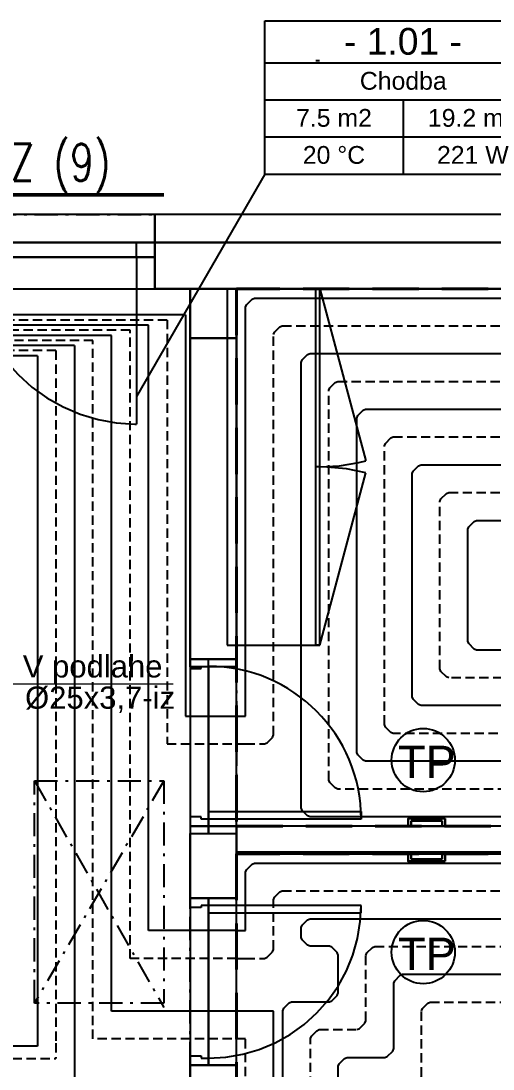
# Model space of a CAD drawing. Header units: millimetres. Extents: x 1046 to 79138, y -20101 to 54562.
# Drawn here: x 18075 to 20626, y 11220 to 16877 of the extents above; entities that cross this region are included whole.
import ezdxf

# ---------------------------------------------------------------- set-up
doc = ezdxf.new("R2010")
doc.units = ezdxf.units.MM
doc.linetypes.add('BODKO__IARKOVAN___M', pattern=[225, 125, -42.5, 15, -42.5])
doc.linetypes.add('DASH', pattern=[75, 50, -25])
for name, color, linetype in [('1__NP___MIESTNOSTIUK', 7, 'Continuous'), ('DXF_LAYER', 1, 'Continuous'), ('ODVODN__POTRUBIE___PODL__VYK_', 7, 'Continuous'), ('OKRAJOV__DILAT_CIA_PDL', 2, 'Continuous'), ('PODLAHOVKA', 7, 'Continuous'), ('PR_VODN__POTRUBIE', 7, 'Continuous'), ('PR_VODN__POTRUBIE___PODL__VYK_', 7, 'Continuous'), ('vyk-privod2', 7, 'Continuous'), ('vyk-vratka-ZARIADENIE', 7, 'Continuous'), ('Z_NA_PRECHODOV_CH_POTRUB_', 7, 'Continuous')]:
    doc.layers.add(name, color=color, linetype=linetype)
doc.layers.add('ROZVOD', color=1, linetype='Continuous', lineweight=50)
doc.layers.add('vyk_POPIS', color=7, linetype='Continuous', lineweight=20)
doc.styles.add('ARIAL', font='arial.ttf')
doc.styles.add('TEXT125', font='romans.shx', dxfattribs={"width": 0.8, "height": 100})

# ---------------------------------------------------------------- blocks, each defined once
blk = doc.blocks.new('A$C57FC20A3')
at = {"layer": 'vyk-vratka-ZARIADENIE', "color": 6, "lineweight": 30}
for p, q in [((0, 183, -5790.8), (28.3, 183, -5790.8)), ((28.3, 17, -5790.8), (28.3, 183, -5790.8)), ((0, 17, -5790.8), (28.3, 17, -5790.8)), ((28.3, 17, -5790.8), (28.3, 23, -5790.8))]:
    blk.add_line(p, q, dxfattribs=at)
at = {"layer": 'vyk-vratka-ZARIADENIE', "color": 6, "lineweight": 30, "elevation": -5790.8}
blk.add_lwpolyline([(40, 200), (40, 0), (0, 0), (0, 200)], close=True, dxfattribs=at)

msp = doc.modelspace()

# ---------------------------------------------------------------- linework, layer by layer
msp.add_line((19392.1, 16050.7), (18699.1, 14850.5))
at = {"layer": '1__NP___MIESTNOSTIUK'}
for p, q in [((19392.1, 16650.7), (19392.1, 16876.7)), ((19392.1, 16876.7), (20892.1, 16876.7)), ((19392.1, 16450.7), (19392.1, 16650.7)), ((19392.1, 16650.7), (20892.1, 16650.7)), ((19392.1, 16650.7), (20892.1, 16650.7)), ((19392.1, 16250.7), (19392.1, 16450.7)), ((19392.1, 16450.7), (20892.1, 16450.7)), ((19392.1, 16450.7), (20892.1, 16450.7)), ((20142.1, 16250.7), (20142.1, 16450.7)), ((19392.1, 16050.7), (19392.1, 16250.7)), ((19392.1, 16250.7), (20892.1, 16250.7)), ((19392.1, 16250.7), (20892.1, 16250.7)), ((20142.1, 16050.7), (20142.1, 16250.7)), ((19392.1, 16050.7), (20892.1, 16050.7))]:
    msp.add_line(p, q, dxfattribs=at)
at = {"layer": 'DXF_LAYER', "color": 252, "linetype": 'Continuous'}
for p, q in [((19688.9, 16662.4), (19668.9, 16662.4)), ((18799.1, 15831.4), (17699.1, 15831.4)), ((23849.3, 15831.4), (18799.1, 15831.4)), ((18799.1, 15831.4), (18799.1, 15681.4)), ((18799.1, 15431.4), (18799.1, 15831.4)), ((18799.1, 15831.4), (18799.1, 15681.4)), ((23849.3, 15831.4), (18799.1, 15831.4)), ((18799.1, 15831.4), (18799.1, 15681.4)), ((23849.3, 15681.4), (10449.3, 15681.4)), ((18799.1, 15681.4), (17699.1, 15681.4)), ((18799.1, 15681.4), (17699.1, 15681.4)), ((17799.1, 15681.4), (18699.1, 15681.4)), ((18699.1, 15601.4), (18699.1, 15681.4)), ((18699.1, 15681.4), (18799.1, 15681.4)), ((18799.1, 15601.4), (18799.1, 15681.4)), ((18799.1, 15601.4), (18799.1, 15681.4)), ((18799.1, 15681.4), (23849.3, 15681.4)), ((18799.1, 15681.4), (18799.1, 15431.4)), ((23599.3, 15681.4), (18799.1, 15681.4)), ((23599.3, 15681.4), (18799.1, 15681.4)), ((18799.1, 15681.4), (18799.1, 15601.4)), ((18799.1, 15681.4), (18799.1, 15601.4)), ((18799.1, 15681.4), (18799.1, 15601.4)), ((18799.1, 15681.4), (18799.1, 15601.4)), ((18799.1, 15601.4), (17661.1, 15601.4)), ((17699.1, 15601.4), (18799.1, 15601.4)), ((17699.1, 15601.4), (18799.1, 15601.4)), ((18699.1, 15601.4), (17799.1, 15601.4)), ((18799.1, 15601.4), (18699.1, 15601.4)), ((18699.1, 15601.4), (18699.1, 14701.4)), ((18799.1, 15431.4), (18799.1, 15601.4)), ((18799.1, 15601.4), (18799.1, 15431.4)), ((18799.1, 15601.4), (18799.1, 15431.4)), ((17699.1, 15431.4), (18799.1, 15431.4)), ((18989.3, 15431.4), (18799.1, 15431.4)), ((18799.1, 15431.4), (23599.3, 15431.4)), ((18799.1, 15431.4), (23599.3, 15431.4)), ((18989.3, 13391.4), (18989.3, 15431.4)), ((18989.3, 15431.4), (19239.3, 15431.4)), ((19239.3, 15431.4), (18989.3, 15431.4)), ((18989.3, 15431.4), (18989.3, 15164.8)), ((19239.3, 15431.4), (18989.3, 15431.4)), ((18989.3, 15431.4), (18989.3, 15164.8)), ((19689.3, 15431.4), (19189.3, 15431.4)), ((19189.3, 15431.4), (19189.3, 13508)), ((19689.3, 15431.4), (19189.3, 15431.4)), ((19189.3, 15431.4), (19189.3, 13508)), ((23599.3, 15431.4), (19239.3, 15431.4)), ((19239.3, 15431.4), (19239.3, 13391.4)), ((19239.3, 15164.8), (19239.3, 15431.4)), ((19239.3, 15164.8), (19239.3, 15431.4)), ((19669.3, 13508), (19669.3, 15431.4)), ((19689.3, 13508), (19689.3, 15431.4)), ((19689.3, 13508), (19689.3, 15431.4)), ((19689.3, 15431.4), (19938.2, 14502.5)), ((18989.3, 15164.8), (18989.3, 13431.4)), ((19239.3, 15164.8), (18989.3, 15164.8)), ((18989.3, 15164.8), (18989.3, 13431.4)), ((18989.3, 15164.8), (19239.3, 15164.8)), ((19239.3, 13431.4), (19239.3, 15164.8)), ((19239.3, 13431.4), (19239.3, 15164.8)), ((19689.3, 14469.7), (19669.3, 14469.7)), ((19689.3, 13508), (19938.2, 14437)), ((19189.3, 13508), (19689.3, 13508)), ((19189.3, 13508), (19689.3, 13508)), ((19689.3, 13508), (19669.3, 13508)), ((18989.3, 13431.4), (19239.3, 13431.4)), ((19239.3, 13431.4), (18989.3, 13431.4)), ((18989.3, 13431.4), (18989.3, 12531.4)), ((18989.3, 13431.4), (19089.3, 13431.4)), ((19089.3, 13431.4), (18989.3, 13431.4)), ((18989.3, 13431.4), (18989.3, 13381.4)), ((18989.3, 13431.4), (19089.3, 13431.4)), ((18989.3, 13431.4), (19089.3, 13431.4)), ((19089.3, 13431.4), (19239.3, 13431.4)), ((19089.3, 13393.4), (19089.3, 13431.4)), ((19089.3, 13431.4), (19239.3, 13431.4)), ((19239.3, 12531.4), (19239.3, 13431.4)), ((19089.3, 13391.4), (18989.3, 13391.4)), ((18989.3, 13381.4), (19049.3, 13381.4)), ((19049.3, 13381.4), (19049.3, 13393.4)), ((19049.3, 13393.4), (19089.3, 13393.4)), ((19239.3, 13391.4), (19089.3, 13391.4)), ((19089.3, 13391.4), (19089.3, 12491.4)), ((19089.3, 12491.4), (19089.3, 13391.4)), ((19049.3, 12581.4), (18989.3, 12581.4)), ((18989.3, 12581.4), (18989.3, 12531.4)), ((19049.3, 12569.4), (19049.3, 12581.4)), ((19089.3, 12569.4), (19049.3, 12569.4)), ((19089.3, 12569.4), (19089.3, 12609.4)), ((19089.3, 12609.4), (19913.3, 12609.4)), ((19089.3, 12531.4), (19089.3, 12569.4)), ((19913.3, 12569.4), (19089.3, 12569.4)), ((19913.3, 12609.4), (19913.3, 12569.4)), ((19239.3, 12531.4), (18989.3, 12531.4)), ((18989.3, 12531.4), (18989.3, 12141.4)), ((18989.3, 12531.4), (19239.3, 12531.4)), ((18989.3, 12531.4), (19089.3, 12531.4)), ((18989.3, 12531.4), (18989.3, 12141.4)), ((18989.3, 12531.4), (19089.3, 12531.4)), ((18989.3, 12531.4), (19089.3, 12531.4)), ((18989.3, 12531.4), (19089.3, 12531.4)), ((19089.3, 12531.4), (19239.3, 12531.4)), ((19089.3, 12531.4), (19239.3, 12531.4)), ((19239.3, 12141.4), (19239.3, 12531.4)), ((19239.3, 12141.4), (19239.3, 12531.4)), ((23599.3, 12531.4), (19239.3, 12531.4)), ((19239.3, 12531.4), (19239.3, 12381.4)), ((23599.3, 12531.4), (19239.3, 12531.4)), ((19239.3, 12531.4), (19239.3, 12381.4)), ((18989.3, 12141.4), (18989.3, 12491.4)), ((18989.3, 12491.4), (19089.3, 12491.4)), ((19089.3, 12491.4), (19239.3, 12491.4)), ((19239.3, 12491.4), (19239.3, 12391.4)), ((19239.3, 12391.4), (23599.3, 12391.4)), ((23599.3, 12391.4), (19239.3, 12391.4)), ((19239.3, 12391.4), (19239.3, 12141.4)), ((19239.3, 12381.4), (23599.3, 12381.4)), ((19239.3, 12381.4), (23599.3, 12381.4)), ((19089.3, 12141.4), (18989.3, 12141.4)), ((18989.3, 12141.4), (19239.3, 12141.4)), ((18989.3, 12141.4), (18989.3, 11241.4)), ((19239.3, 12141.4), (18989.3, 12141.4)), ((18989.3, 12141.4), (19089.3, 12141.4)), ((18989.3, 12141.4), (19089.3, 12141.4)), ((18989.3, 12091.4), (18989.3, 12141.4)), ((18989.3, 12141.4), (19089.3, 12141.4)), ((18989.3, 12141.4), (19089.3, 12141.4)), ((19239.3, 12141.4), (19089.3, 12141.4)), ((19089.3, 12141.4), (19089.3, 11241.4)), ((19089.3, 11241.4), (19089.3, 12141.4)), ((19089.3, 12141.4), (19239.3, 12141.4)), ((19089.3, 12141.4), (19089.3, 12103.4)), ((19089.3, 12141.4), (19239.3, 12141.4)), ((19239.3, 11241.4), (19239.3, 12141.4)), ((19049.3, 12091.4), (18989.3, 12091.4)), ((19089.3, 12103.4), (19049.3, 12103.4)), ((19049.3, 12103.4), (19049.3, 12091.4)), ((19913.3, 12103.4), (19089.3, 12103.4)), ((19089.3, 12103.4), (19089.3, 12063.4)), ((19089.3, 12063.4), (19913.3, 12063.4)), ((19913.3, 12063.4), (19913.3, 12103.4)), ((18989.3, 11291.4), (19049.3, 11291.4)), ((18989.3, 11241.4), (18989.3, 11291.4)), ((19049.3, 11291.4), (19049.3, 11279.4)), ((19049.3, 11279.4), (19089.3, 11279.4)), ((19089.3, 11279.4), (19089.3, 11241.4)), ((18989.3, 11161.4), (18989.3, 11241.4)), ((18989.3, 11241.4), (19089.3, 11241.4)), ((19239.3, 11241.4), (18989.3, 11241.4)), ((18989.3, 11241.4), (18989.3, 8785)), ((18989.3, 11241.4), (19239.3, 11241.4)), ((18989.3, 11241.4), (19089.3, 11241.4)), ((18989.3, 11241.4), (18989.3, 8785)), ((19089.3, 11241.4), (18989.3, 11241.4)), ((18989.3, 11241.4), (19089.3, 11241.4)), ((18989.3, 11241.4), (19089.3, 11241.4)), ((19089.3, 11241.4), (19239.3, 11241.4)), ((19089.3, 11241.4), (19239.3, 11241.4)), ((19089.3, 11241.4), (19239.3, 11241.4)), ((19239.3, 11241.4), (19239.3, 8631.4)), ((19239.3, 8785), (19239.3, 11241.4)), ((19239.3, 8785), (19239.3, 11241.4))]:
    msp.add_line(p, q, dxfattribs=at)
at = {"layer": 'DXF_LAYER', "color": 252, "linetype": 'BODKO__IARKOVAN___M'}
for p, q in [((17699.1, 15831.4), (18799.1, 15831.4)), ((17699.1, 15431.4), (18799.1, 15431.4)), ((18989.3, 13431.4), (18989.3, 12531.4)), ((19239.3, 13431.4), (19239.3, 12531.4)), ((18147.9, 11576.2), (18147.9, 12776.2)), ((18147.9, 12776.2), (18847.9, 12776.2)), ((18847.9, 12776.2), (18147.9, 11576.2)), ((18147.9, 12776.2), (18847.9, 11551.3)), ((18847.9, 12776.2), (18847.9, 11576.2)), ((18989.3, 11241.4), (18989.3, 12141.4)), ((19239.3, 11241.4), (19239.3, 12141.4)), ((18847.9, 11576.2), (18147.9, 11576.2))]:
    msp.add_line(p, q, dxfattribs=at)
at = {"layer": 'DXF_LAYER', "color": 252, "linetype": 'Continuous'}
for points in [[(17799.1, 15601.4), (17804.7, 15501.3), (17804.7, 15501.3), (17821.4, 15402.4), (17849, 15305.9), (17887.1, 15213.2), (17935.4, 15125.3), (17993.1, 15043.2), (18059.6, 14968.2), (18134, 14900.9), (18215.4, 14842.4), (18302.9, 14793.3), (18395.3, 14754.2), (18491.4, 14725.7), (18590.1, 14708), (18690.2, 14701.4), (18699.1, 14701.4)], [(19689.3, 14469.7), (19795.7, 14475.6), (19795.7, 14475.6), (19900.8, 14493.3), (19938.2, 14502.5)], [(19938.2, 14437), (19833.9, 14458.8), (19833.9, 14458.8), (19727.8, 14469), (19689.3, 14469.7)], [(19089.3, 11279.4), (19181.9, 11284.6), (19181.9, 11284.6), (19273.4, 11300.2), (19362.5, 11326), (19448.2, 11361.7), (19529.3, 11406.7), (19604.8, 11460.6), (19673.8, 11522.6), (19735.4, 11592), (19788.8, 11667.9), (19833.3, 11749.3), (19868.4, 11835.2), (19893.6, 11924.5), (19908.7, 12016), (19913.3, 12103.4)]]:
    msp.add_lwpolyline(points, dxfattribs=at)
msp.add_arc((19089.3, 12569.4), 824, 0, 90, dxfattribs=at)
at = {"layer": 'ODVODN__POTRUBIE___PODL__VYK_', "color": 172, "linetype": 'DASH'}
for p, q in [((18864.3, 15262.4), (17154.3, 15262.4)), ((18864.3, 15262.4), (18864.3, 12975.3)), ((18664.3, 15207.4), (17154.3, 15207.4)), ((18664.3, 11817.5), (18664.3, 15207.4)), ((18464.3, 15152.4), (17154.3, 15152.4)), ((18464.3, 11382.7), (18464.3, 15152.4)), ((18264.3, 15097.4), (17154.3, 15097.4)), ((18264.3, 15097.4), (18264.3, 13972.3)), ((18264.3, 13972.3), (18264.3, 11359)), ((18864.3, 12975.3), (19239.3, 12975.3)), ((19239.3, 12975.3), (19289.3, 12975.3)), ((19239.3, 11817.5), (18664.3, 11817.5)), ((19239.3, 11817.5), (19289.3, 11817.5)), ((19289.3, 11382.7), (18464.3, 11382.7)), ((19289.3, 10506.4), (19289.3, 11382.7)), ((18264.3, 11359), (18264.3, 11277.5)), ((17730.3, 11277.5), (18264.3, 11277.5))]:
    msp.add_line(p, q, dxfattribs=at)
for points in [[(18864.3, 15262.4), (18864.3, 15262.4), (18864.3, 15262.4), (18864.3, 15262.4), (18864.3, 15262.4), (18864.3, 15262.4)], [(18664.3, 15207.4), (18664.3, 15207.4), (18664.3, 15207.4), (18664.3, 15207.4), (18664.3, 15207.4), (18664.3, 15207.4)], [(18464.3, 15152.4), (18464.3, 15152.4), (18464.3, 15152.4), (18464.3, 15152.4), (18464.3, 15152.4), (18464.3, 15152.4)], [(18264.3, 15097.4), (18264.3, 15097.4), (18264.3, 15097.4), (18264.3, 15097.4), (18264.3, 15097.4), (18264.3, 15097.4)], [(18664.3, 11817.5), (18664.3, 11817.5), (18664.3, 11817.5), (18664.3, 11817.5), (18664.3, 11817.5), (18664.3, 11817.5)], [(18464.3, 11382.7), (18464.3, 11382.7), (18464.3, 11382.7), (18464.3, 11382.7), (18464.3, 11382.7)], [(19289.3, 11382.7), (19289.3, 11382.7), (19289.3, 11382.7), (19289.3, 11382.7), (19289.3, 11382.7), (19289.3, 11382.7)], [(18264.3, 11277.5), (18264.3, 11277.5), (18264.3, 11277.5), (18264.3, 11277.5), (18264.3, 11277.5), (18264.3, 11277.5)]]:
    msp.add_lwpolyline(points, dxfattribs=at)
at = {"layer": 'OKRAJOV__DILAT_CIA_PDL', "color": 116, "linetype": 'DASH', "lineweight": 40, "ltscale": 5, "true_color": 0x136734}
for points in [[(19239.3, 15431.4), (19239.3, 12531.4), (23599.3, 12531.4), (23599.3, 15431.4), (19239.3, 15431.4)], [(19239.3, 12381.4), (19239.3, 8631.4), (23599.3, 8631.4), (23599.3, 12381.4), (19239.3, 12381.4)]]:
    msp.add_lwpolyline(points, dxfattribs=at)
at = {"layer": 'PODLAHOVKA', "color": 12}
for points in [[(19289.3, 13125.3), (19289.3, 15333.6), (19294.8, 15346.9), (19323.8, 15375.9), (19337.1, 15381.4), (23501.5, 15381.4)], [(23501.5, 12581.4), (19637.1, 12581.4), (19623.8, 12586.9), (19594.8, 12615.9), (19589.3, 12629.2), (19589.3, 15033.6), (19594.8, 15046.9), (19623.8, 15075.9), (19637.1, 15081.4), (23301.5, 15081.4)], [(23301.5, 12881.4), (19937.1, 12881.4), (19923.8, 12886.9), (19894.8, 12915.9), (19889.3, 12929.2), (19889.3, 14733.6), (19894.8, 14746.9), (19923.8, 14775.9), (19937.1, 14781.4), (23101.5, 14781.4)], [(23101.5, 13181.4), (20237.1, 13181.4), (20223.8, 13186.9), (20194.8, 13215.9), (20189.3, 13229.2), (20189.3, 14433.6), (20194.8, 14446.9), (20223.8, 14475.9), (20237.1, 14481.4), (22901.5, 14481.4)], [(22901.5, 13481.4), (20537.1, 13481.4), (20523.8, 13486.9), (20494.8, 13515.9), (20489.3, 13529.2), (20489.3, 14133.6), (20494.8, 14146.9), (20523.8, 14175.9), (20537.1, 14181.4), (22701.5, 14181.4)], [(19289.3, 11967.5), (19289.3, 12283.6), (19294.8, 12296.9), (19323.8, 12325.9), (19337.1, 12331.4), (23501.5, 12331.4)], [(19489.3, 10604.2), (19489.3, 11534.8), (19494.8, 11548.2), (19523.8, 11577.1), (19537.1, 11582.7), (19741.5, 11582.7), (19754.8, 11588.2), (19783.8, 11617.1), (19789.3, 11630.5), (19789.3, 11834.8), (19783.8, 11848.2), (19754.8, 11877.1), (19741.5, 11882.7), (19637.1, 11882.7), (19623.8, 11888.2), (19594.8, 11917.1), (19589.3, 11930.5), (19589.3, 11983.6), (19594.8, 11996.9), (19623.8, 12025.9), (19637.1, 12031.4), (23301.5, 12031.4)], [(23301.5, 10856.4), (19837.1, 10856.4), (19823.8, 10861.9), (19794.8, 10890.9), (19789.3, 10904.2), (19789.3, 11234.8), (19794.8, 11248.2), (19823.8, 11277.1), (19837.1, 11282.7), (20041.5, 11282.7), (20054.8, 11288.2), (20083.8, 11317.1), (20089.3, 11330.5), (20089.3, 11683.6), (20094.8, 11696.9), (20123.8, 11725.9), (20137.1, 11731.4), (23101.5, 11731.4)]]:
    msp.add_lwpolyline(points, dxfattribs=at)
at = {"layer": 'PODLAHOVKA', "color": 172, "linetype": 'DASH'}
for points in [[(19289.3, 12975.3), (19391.5, 12975.3), (19404.8, 12980.8), (19433.8, 13009.8), (19439.3, 13023.1), (19439.3, 15183.6), (19444.8, 15196.9), (19473.8, 15225.9), (19487.1, 15231.4), (23401.5, 15231.4)], [(23401.5, 12731.4), (19787.1, 12731.4), (19773.8, 12736.9), (19744.8, 12765.9), (19739.3, 12779.2), (19739.3, 14883.6), (19744.8, 14896.9), (19773.8, 14925.9), (19787.1, 14931.4), (23201.5, 14931.4)], [(23201.5, 13031.4), (20087.1, 13031.4), (20073.8, 13036.9), (20044.8, 13065.9), (20039.3, 13079.2), (20039.3, 14583.6), (20044.8, 14596.9), (20073.8, 14625.9), (20087.1, 14631.4), (23001.5, 14631.4)], [(23001.5, 13331.4), (20387.1, 13331.4), (20373.8, 13336.9), (20344.8, 13365.9), (20339.3, 13379.2), (20339.3, 14283.6), (20344.8, 14296.9), (20373.8, 14325.9), (20387.1, 14331.4), (22801.5, 14331.4)], [(19289.3, 11817.5), (19391.5, 11817.5), (19404.8, 11823), (19433.8, 11851.9), (19439.3, 11865.3), (19439.3, 12133.6), (19444.8, 12146.9), (19473.8, 12175.9), (19487.1, 12181.4), (23401.5, 12181.4)], [(23401.5, 10706.4), (19687.1, 10706.4), (19673.8, 10711.9), (19644.8, 10740.9), (19639.3, 10754.2), (19639.3, 11384.8), (19644.8, 11398.2), (19673.8, 11427.1), (19687.1, 11432.7), (19891.5, 11432.7), (19904.8, 11438.2), (19933.8, 11467.1), (19939.3, 11480.5), (19939.3, 11833.6), (19944.8, 11846.9), (19973.8, 11875.9), (19987.1, 11881.4), (23201.5, 11881.4)], [(23201.5, 11006.4), (19987.1, 11006.4), (19973.8, 11011.9), (19943.8, 11041.9), (19939.3, 11052.8), (19939.3, 11086.3), (19943.8, 11097.2), (19973.8, 11127.1), (19987.1, 11132.7), (20191.5, 11132.7), (20204.8, 11138.2), (20233.8, 11167.1), (20239.3, 11180.5), (20239.3, 11533.6), (20244.8, 11546.9), (20273.8, 11575.9), (20287.1, 11581.4), (23001.5, 11581.4)]]:
    msp.add_lwpolyline(points, dxfattribs=at)
at = {"layer": 'PR_VODN__POTRUBIE', "color": 12}
msp.add_line((18164.3, 11576.2), (18164.3, 11439.1), dxfattribs=at)
at = {"layer": 'PR_VODN__POTRUBIE___PODL__VYK_', "color": 12}
for p, q in [((18964.3, 15289.9), (17128.3, 15289.9)), ((18964.3, 15289.9), (18964.3, 13125.3)), ((18764.3, 15234.9), (17128.3, 15234.9)), ((18764.3, 11967.5), (18764.3, 15234.9)), ((18564.3, 15179.9), (17128.3, 15179.9)), ((18564.3, 11532.7), (18564.3, 15179.9)), ((18364.3, 15124.9), (17128.3, 15124.9)), ((18364.3, 15124.9), (18364.3, 13972.3)), ((18164.3, 15069.9), (17128.3, 15069.9)), ((18164.3, 15069.9), (18164.3, 13972.3)), ((18164.3, 13972.3), (18164.3, 11343.8)), ((18364.3, 13972.3), (18364.3, 11359)), ((18964.3, 13125.3), (19239.3, 13125.3)), ((19239.3, 13125.3), (19289.3, 13125.3)), ((19239.3, 11967.5), (18764.3, 11967.5)), ((19239.3, 11967.5), (19289.3, 11967.5)), ((19439.3, 11532.7), (18564.3, 11532.7)), ((19439.3, 10506.4), (19439.3, 11532.7)), ((18164.3, 11343.8), (17239.3, 11343.8)), ((18364.3, 11359), (18364.3, 11177.5))]:
    msp.add_line(p, q, dxfattribs=at)
for points in [[(19392.1, 16076.7), (19392.1, 16076.7), (19392.1, 16076.7), (19392.1, 16076.7), (19392.1, 16076.7), (19392.1, 16076.7)], [(18964.3, 15289.9), (18964.3, 15289.9), (18964.3, 15289.9), (18964.3, 15289.9), (18964.3, 15289.9), (18964.3, 15289.9)], [(18764.3, 15234.9), (18764.3, 15234.9), (18764.3, 15234.9), (18764.3, 15234.9), (18764.3, 15234.9), (18764.3, 15234.9)], [(18564.3, 15179.9), (18564.3, 15179.9), (18564.3, 15179.9), (18564.3, 15179.9), (18564.3, 15179.9), (18564.3, 15179.9)], [(18364.3, 15124.9), (18364.3, 15124.9), (18364.3, 15124.9), (18364.3, 15124.9), (18364.3, 15124.9), (18364.3, 15124.9)], [(18164.3, 15069.9), (18164.3, 15069.9), (18164.3, 15069.9), (18164.3, 15069.9), (18164.3, 15069.9), (18164.3, 15069.9)], [(18964.3, 13125.3), (18964.3, 13125.3), (18964.3, 13125.3), (18964.3, 13125.3), (18964.3, 13125.3), (18964.3, 13125.3)], [(18764.3, 11967.5), (18764.3, 11967.5), (18764.3, 11967.5), (18764.3, 11967.5), (18764.3, 11967.5), (18764.3, 11967.5)], [(18564.3, 11532.7), (18564.3, 11532.7), (18564.3, 11532.7), (18564.3, 11532.7), (18564.3, 11532.7)], [(19439.3, 11532.7), (19439.3, 11532.7), (19439.3, 11532.7), (19439.3, 11532.7), (19439.3, 11532.7), (19439.3, 11532.7)], [(18164.3, 11343.8), (18164.3, 11343.8), (18164.3, 11343.8), (18164.3, 11343.8), (18164.3, 11343.8), (18164.3, 11343.8)]]:
    msp.add_lwpolyline(points, dxfattribs=at)
at = {"layer": 'ROZVOD', "color": 0}
msp.add_line((17717.9, 15938.8), (18847.7, 15938.8), dxfattribs=at)
at = {"layer": 'vyk-privod2'}
for centre in [(20248.9, 12887.3, 23163.2), (20248.9, 11851.1, 23163.2)]:
    msp.add_circle(centre, 170.9, dxfattribs=at)
at = {"layer": 'vyk_POPIS', "color": 7}
msp.add_line((18896.9, 13298.1), (17856, 13298.1), dxfattribs=at)
at = {"layer": 'Z_NA_PRECHODOV_CH_POTRUB_', "color": 2}
for p, q in [((19239.3, 11532.7), (19239.3, 11532.7)), ((19439.3, 11532.7), (19439.3, 11532.7))]:
    msp.add_line(p, q, dxfattribs=at)

# ---------------------------------------------------------------- block references
at = {"layer": 'vyk-vratka-ZARIADENIE', "xscale": -1, "rotation": 270.0000039017225}
msp.add_blockref('A$C57FC20A3', (20167.4, 12531.4, 5790.8), dxfattribs=at)
at = {"layer": 'vyk-vratka-ZARIADENIE', "rotation": 269.9999960982775}
msp.add_blockref('A$C57FC20A3', (20167.4, 12381.4, 5790.8), dxfattribs=at)

# ---------------------------------------------------------------- texts
at = {"layer": '1__NP___MIESTNOSTIUK', "style": 'ARIAL'}
for s, height, p in [('- 1.01 -', 143.99, (19820.6, 16694.7)), ('Chodba', 95.99, (19906.1, 16505.7)), ('7.5 m2', 95.99, (19561.6, 16305.7)), ('19.2 m3', 95.99, (20274.1, 16305.7)), ('20 °C', 95.99, (19598.1, 16105.7)), ('221 W', 95.99, (20323.1, 16105.7))]:
    msp.add_text(s, height=height, dxfattribs=at).set_placement(p)
at = {"layer": 'ROZVOD', "color": 0, "style": 'TEXT125', "width": 0.75}
msp.add_text('R-Z (9)', height=200, dxfattribs=at).set_placement((17716.9, 16013.6))
at = {"layer": 'vyk_POPIS', "color": 7, "style": 'ARIAL'}
for s, p in [('V podlahe', (18084.8, 13333.4)), ('Ø25x3,7-iz', (18097.2, 13164.6))]:
    msp.add_text(s, height=120, dxfattribs=at).set_placement(p)
at = {"layer": 'vyk_POPIS', "lineweight": 35, "style": 'ARIAL'}
for p in [(20112.4, 12790, 23163.2), (20112.4, 11753.9, 23163.2)]:
    msp.add_text('TP', height=175, rotation=360, dxfattribs=at).set_placement(p)

doc.saveas('drawing.dxf')
